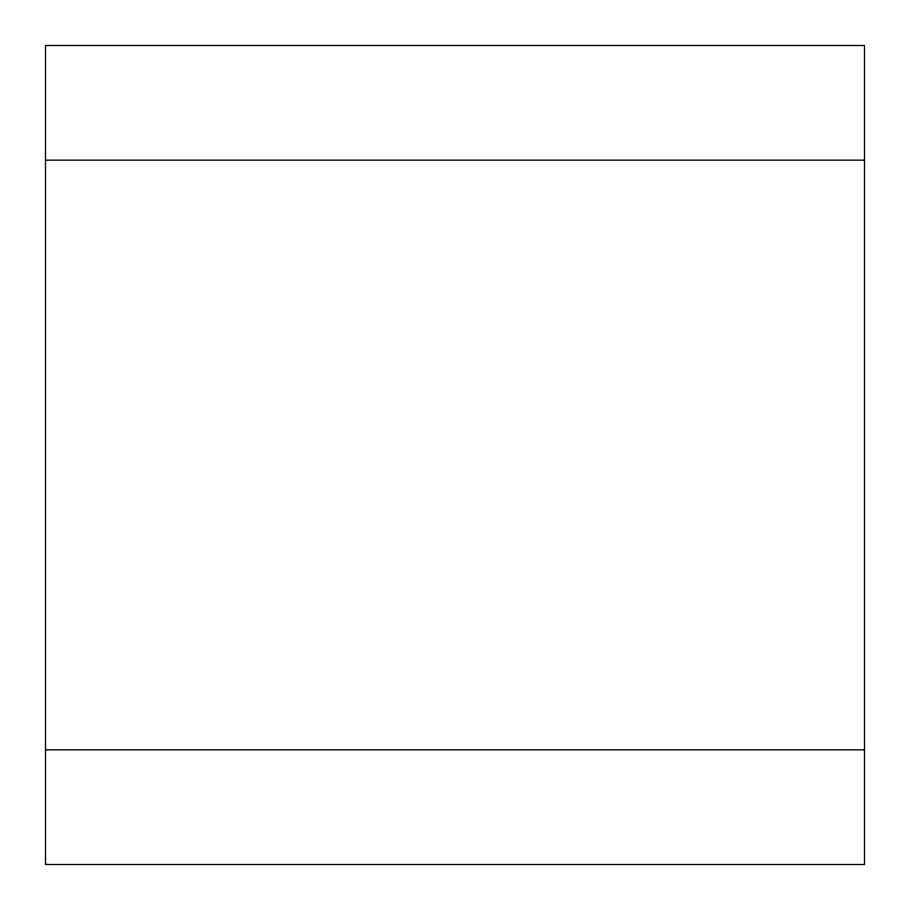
<?xml version="1.0" encoding="UTF-8"?>
<svg xmlns="http://www.w3.org/2000/svg" width="910" height="910" viewBox="0 0 910 910"><rect width="100%" height="100%" fill="white"/><g stroke="black" fill="none" stroke-linecap="round" stroke-linejoin="round"><path stroke-width="1.36" d="M45.5 864.5L45.5 45.5L864.5 45.5L864.5 864.5L45.5 864.5L45.978 864.022M45.5 160.16L864.5 160.16M45.5 749.84L864.5 749.84"/></g></svg>
